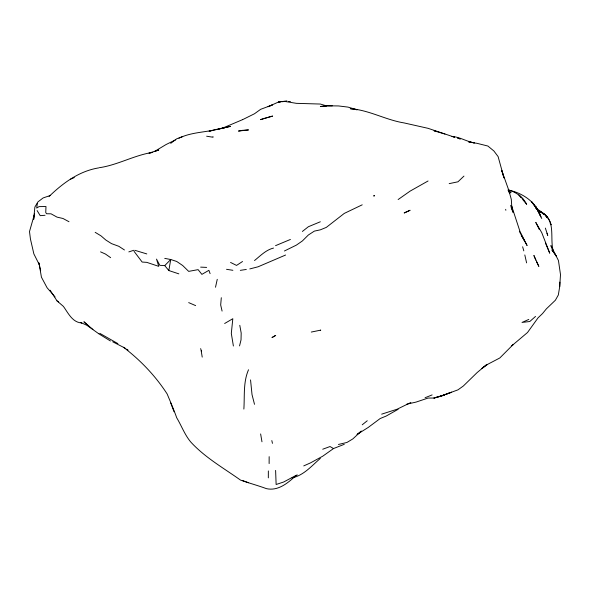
<?xml version="1.0" encoding="UTF-8"?>
<svg xmlns="http://www.w3.org/2000/svg" width="590" height="590" viewBox="0 0 590 590"><rect width="100%" height="100%" fill="white"/><g stroke="black" fill="none" stroke-linecap="round" stroke-linejoin="round"><path stroke-width="0.89" d="M268.325 477.871L268.354 470.945M269.129 463.585L269.158 456.66M559.873 282.094L559.711 286.644L558.317 295.015L555.382 300.229L546.377 308.858L542.542 313.548L538.036 317.863L527.512 332.509L511.832 345.747L512.917 344.818L499.804 357.975L487.893 364.207L481.949 368.396L486.957 364.377L477.163 372.541L463.32 386.022L457.973 389.843L440.022 396.465L434.034 398.029L428.052 398.066L416.083 402.085L406.68 404.216M559.711 286.644L560.5 274.63L558.45 260.544L550.898 245.624L552.926 250.381M221.302 297.714L220.682 304.978L222.083 311.085M37.332 203.535L36.676 208.064L39.065 206.611L45.983 206.53L45.755 212.489L46.522 213.75L51.035 213.816L57.016 217.12L63.005 218.492L68.986 221.722M34.449 214.583L33.645 219.48L34.884 207.031L37.952 201.891L43.099 197.952L50.607 195.371M178.844 273.856L168.836 270.544L170.724 259.512L164.735 258.376M215.505 287.242L217.253 279.321M239.54 345.917L241.03 339.862L241.185 333.048L239.791 325.326M260.632 433.945L261.967 441.785M34.589 213.764L29.5 231.56L30.437 239.009L33.866 253.906L39.272 264.608L41.433 277.182L47.075 287.743L55.077 296.94M248.523 369.76C243.117 382.091 244.732 395.971 243.862 409.069M134.055 251.34L142.146 262.048L146.785 262.358L158.754 266.356L156.52 259.099L159.794 265.323L164.735 265.618L170.724 259.512L176.705 261.466L182.694 265.522L188.675 271.378L198.115 269.637L201.883 274.372L208.897 270.323L210.099 273.635M463.961 176.093L457.973 181.801L449.189 183.638M535.543 316.417L529.791 321.513L522.025 322.435L528.802 319.433M49.073 196.463C63.049 182.989 79.097 171.093 98.744 167.885M254.504 260.551C260.382 255.809 265.972 249.902 273.524 248.066M320.333 458.408C311.564 465.923 303.902 475.289 292.006 477.944M297.338 474.943L296.143 475.341C288.2 482.804 278.251 491.271 266.474 488.66C257.919 485.504 249.12 483.136 240.528 480.098C223.566 468.054 205.261 457.7 190.99 442.271C184.854 435.154 181.536 425.796 176.705 417.757C173.851 409.711 170.488 401.945 167.14 393.95C155.568 376.037 140.523 360.239 123.494 347.274M362.223 424.807L367.253 420.759M302.382 231.457L308.364 226.737L320.333 221.774M344.272 444.322L333.52 448.548L322.782 456.166L310.488 462.892L303.739 465.901M170.724 143.363L176.705 138.805L182.694 136.578M398.132 199.545L410.102 191.123L428.052 180.99M242.534 261.503L236.553 265.426L230.565 262.439M398.132 409.305L386.162 416.068L380.174 418.531L368.212 427.448L357.031 434.483L361.353 431.076L352.791 438.945L346.927 442.471L338.424 444.469M224.65 323.497L232.814 318.711L231.31 333.394L233.389 346.013M296.143 475.341L283.716 481.986L276.127 484.508L275.611 470.4M175.724 139.771L166.041 144.55L154.315 151.593L158.754 150.03L148.975 153.112M242.534 119.696L254.504 113.745L260.632 109.327L272.455 104.917L268.059 106.709L278.443 102.048L286.888 100.912M404.312 213.012L410.102 210.276L404.209 212.843M275.552 245.661L290.413 239.459M284.424 250.993L296.394 245.101L302.382 240.949L308.364 234.997L314.352 231.118L320.333 229.834L326.314 227.393L344.272 213.41L362.223 204.819M221.884 128.421L242.188 119.814M285.59 255.028L258.088 266.791L249.806 268.922M70.468 179.198L74.296 177.575M410.832 402.505L397.077 409.231L381.671 414.158M425.073 397.749L432.116 394.909M178.954 138.185C189.191 133.156 200.615 132.484 211.64 130.537L209.133 131.231L230.565 126.356L212.614 130.22M322.723 449.226L330.039 446.534L333.52 448.548M128.834 251.901L133.753 250.293M222.555 128.237L224.583 127.683L218.595 129.144M149.698 153.031L152.773 152.353C134.321 155.177 117.875 164.964 99.415 167.693M311.291 332.059L320.739 330.135L320.333 330.186M240.307 270.345L246.303 269.46M188.675 302.604L195.637 305.62M280.154 101.893L278.443 102.048L280.287 101.959M281.865 101.738L284.424 101.502M45.054 215.276L40.231 215.682L37.104 210.571M326.314 106.171L320.333 106.488L326.314 105.802L338.549 105.942L347.989 107.1L357.171 109.784L350.254 108.678C369.045 110.02 385.639 119.947 404.113 122.927L428.052 128.325L454.271 137.109M288.569 101.561L290.413 101.473M332.303 105.853L326.314 105.839L320.333 104.047L296.394 103.339L284.424 101.384M200.644 267.13L206.633 267.403M226.538 269.306L232.873 270.301M206.633 136.216L212.614 137.168L213.115 137.175L212.997 136.666M468.578 141.77L474.375 142.898L468.482 141.77M134.815 250.293L146.785 253.921M508.02 189.965C522.534 192.842 536.48 202.097 540.846 216.877L535.772 206.611L541.753 218.506M444.934 134.048L434.034 130.759L437.065 131.681M454.499 137.182L451.992 136.423C460.768 137.094 468.113 142.581 476.823 143.274L487.893 146.04L493.882 150.974L498.115 156.601L503.993 177.951L501.699 170.377L508.846 190.445L511.309 199.383L511.737 206.043L512.939 212.26L511.832 206.596L519.967 231.413L527.106 245.543L521.243 235.108L524.163 240.329M457.847 138.2L460.362 138.96L457.751 138.171M508.418 189.943C516.117 192.148 523.065 197.023 526.663 204.332L522.814 199.649M242.534 480.54L248.523 482.76M112.697 341.787L125.095 348.137M100.551 251.856L105.44 254.039L110.64 257.675M117.882 343.601L99.776 333.328M110.455 340.983L98.862 333.852M541.163 212.348C556.51 219.362 549.541 238.404 553.258 251.17M539.843 211.279L544.415 214.568M95.174 232.335L101.015 235.867L105.809 240.012L111.517 243.626L118.826 246.31L124.453 249.976M535.772 208.277C542.417 212.149 549.076 216.869 551.097 224.783L550.16 223.197M126.584 349.14L128.082 350.136M98.663 333.682L86.944 325.326L80.955 322.612L81.811 322.966C72.422 322.538 68.167 312.995 63.425 306.424L57.016 300.87L50.12 290.221M509.649 191.706L510.999 192.65L508.241 190.29M57.016 300.87L58.454 301.903M540.624 211.98L539.201 210.918L545.013 214.472L546.886 217.644M542.763 213.58L544.187 214.649M546.318 216.242L547.741 217.312L545.743 215.667M92.925 329.508L83.898 321.764L88.522 326.005M523.227 199.413L518.957 194.966L521.162 197.643M164.735 265.618L168.836 270.544M508.919 191.979L509.893 193.284L508.307 190.253M170.702 402.941L174.065 411.768M536.502 261.687L538.854 266.4L533.891 255.441L535.772 260.168M519.362 231.258L520.867 234.333M539.341 229.599L535.772 222.378L541.753 232.667L549.747 253.206L545.381 242.888M547.019 233.212L547.741 235.425L545.367 228.094M200.644 348.616L201.551 351.625M522.637 246.775L523.802 250.875M254.504 404.327L252.019 394.577L250.544 379.908M510.733 205.357L511.832 209.952M39.272 264.608L38.866 262.867L40.651 270.721M271.82 440.568L272.455 443.356M524.805 254.939L526.605 262.889M505.667 209.339L505.851 210.283M201.19 350.785L202.215 357.105M275.663 335.43L272.093 337.487L275.663 335.43M451.431 392.239L440.022 396.465L451.431 392.239M444.248 395.005L434.034 398.029L444.248 395.005M264.364 118.391L260.492 119.637L272.624 116.06L264.364 118.391M242.534 130.346L238.448 131.076L248.523 129.918L242.534 130.346M374.488 195.792L373.743 195.88L374.488 195.792M534.186 205.077L531.494 201.551L538.464 211.345L534.186 205.077M553.722 252.306L551.908 249.858L556.444 256.244L553.722 252.306"/></g></svg>
